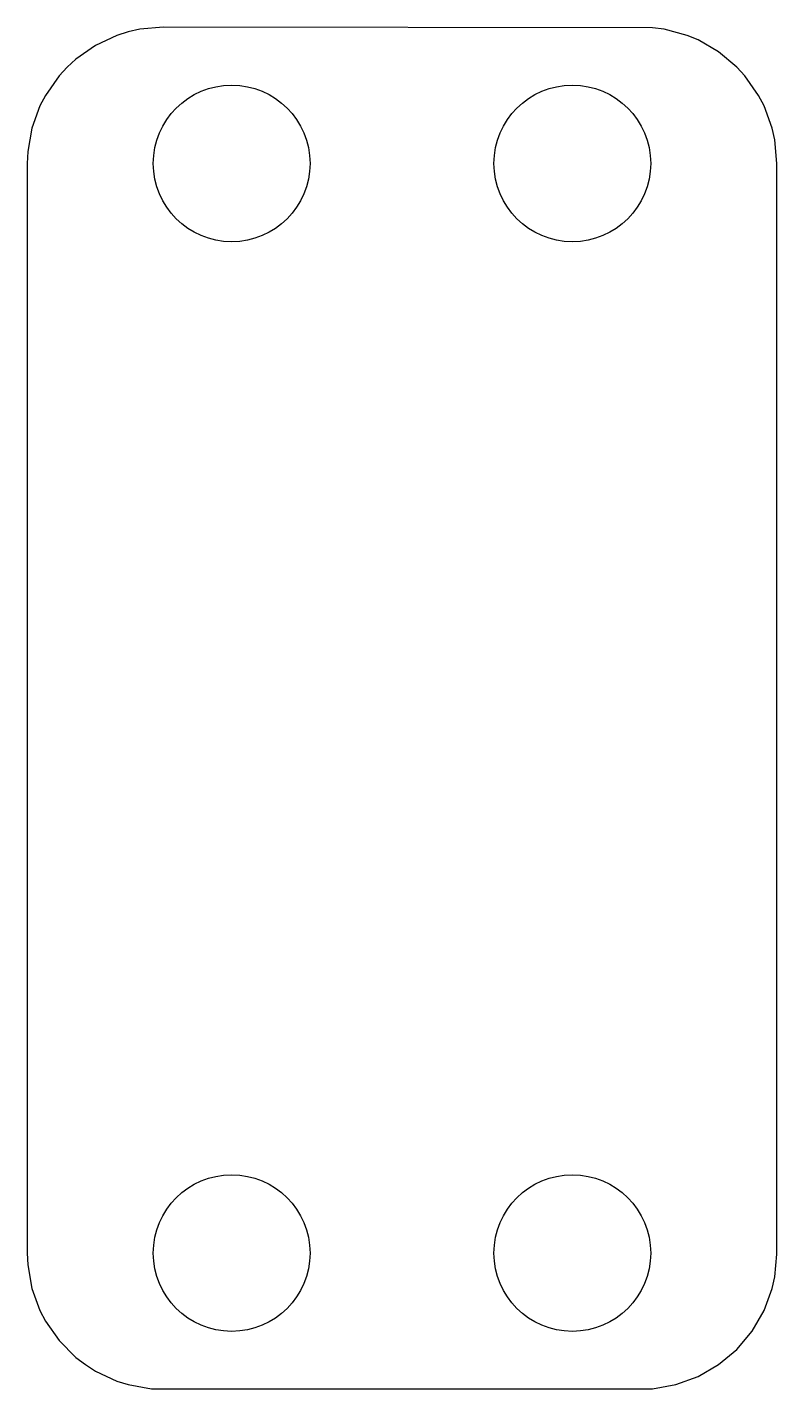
# Model space of a CAD drawing. Header units: millimetres. Extents: x 0 to 11, y 0 to 20.
import ezdxf

# ---------------------------------------------------------------- set-up
doc = ezdxf.new("R2010")
doc.units = ezdxf.units.MM
doc.layers.add('HOLES', color=7, linetype='Continuous')
doc.layers.add('OUTLINE', color=7, linetype='Continuous')

msp = doc.modelspace()

# ---------------------------------------------------------------- linework, layer by layer
at = {"layer": 'HOLES'}
for centre in [(3, 18), (8, 18), (3, 2), (8, 2)]:
    msp.add_circle(centre, 1.15, dxfattribs=at)
at = {"layer": 'OUTLINE'}
msp.add_lwpolyline([(10.999, 1.983), (11, 18), (10.97, 18.347), (10.932, 18.518), (10.813, 18.845), (10.732, 19), (10.532, 19.286), (10.414, 19.414), (10.147, 19.638), (9.845, 19.813), (9.684, 19.879), (9.347, 19.97), (9.174, 19.992), (2, 20), (1.653, 19.97), (1.482, 19.932), (1.316, 19.879), (1, 19.732), (0.714, 19.532), (0.586, 19.414), (0.468, 19.286), (0.268, 19), (0.187, 18.845), (0.068, 18.518), (0.008, 18.174), (0, 18), (0, 2), (0.008, 1.826), (0.068, 1.482), (0.187, 1.155), (0.268, 1), (0.468, 0.714), (0.714, 0.468), (0.853, 0.362), (1, 0.268), (1.316, 0.121), (1.482, 0.068), (1.826, 0.008), (9.174, 0.008), (9.518, 0.068), (9.845, 0.187), (10.147, 0.362), (10.414, 0.586), (10.638, 0.853), (10.813, 1.155), (10.932, 1.482), (10.97, 1.653), (10.999, 1.983)], close=True, dxfattribs=at)

doc.saveas('drawing.dxf')
